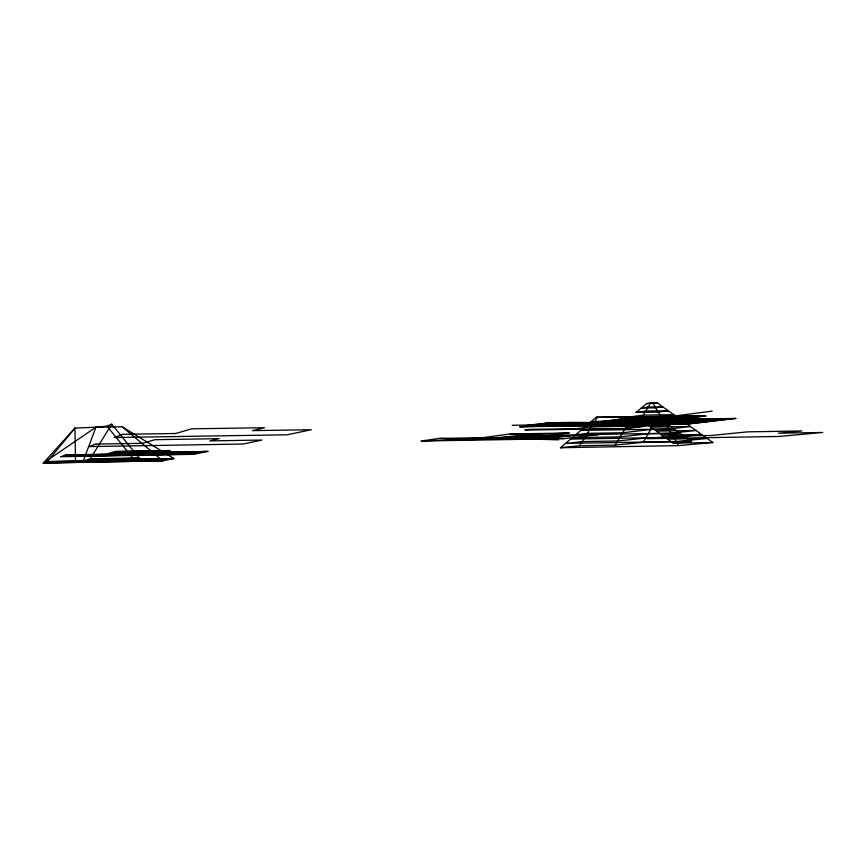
<?xml version="1.0" encoding="UTF-8"?>
<svg xmlns="http://www.w3.org/2000/svg" width="866" height="866" viewBox="0 0 866 866"><rect width="100%" height="100%" fill="white"/><g stroke="black" fill="none" stroke-linecap="round" stroke-linejoin="round"><path stroke-width="1.3" d="M95.953 427.198L83.255 460.939L47.381 461.6L43.3 463.072L74.931 428.107L95.953 427.198L122.258 426.819L173.86 458.515L162.743 460.842L43.3 463.072L95.953 427.198L107.059 426.169L111.746 424.167L139.134 457.973L133.808 459.251L43.3 463.072M596.154 417.293L660.92 416.373L673.78 414.673L643.341 415.106L632.429 416.589L596.154 417.293L560.486 447.733L579.581 445.741L615.109 445.113L643.157 442.31L655.714 421.082L627.536 424.643M560.486 447.733L678.727 445.611L712.87 442.494L657.272 402.928L650.615 403.015L640.894 419.176L679.312 418.614M615.109 445.113L632.429 416.589M111.746 424.167L90.259 458.861L83.255 460.939L122.875 460.539L173.86 458.515L133.808 459.251L107.059 426.169M579.581 445.741L597.583 417.087M636.109 412.422L645.776 411.058L668.26 410.755L658.333 412.119L636.109 412.422L646.491 403.632L650.615 403.015M60.988 456.685L66.097 454.834L120.894 454.293L60.988 456.685L193.984 454.304L207.894 451.392L133.591 453.405L139.523 451.835M65.74 456.49L70.287 454.888L105.793 454.249M74.465 454.931L70.514 456.285L186.536 454.206L197.697 451.814M75.299 456.09L78.622 454.975L104.938 454.509M86.86 455.061L84.911 455.689L175.213 454.076L182.51 452.442M89.739 455.484L103.682 454.877M95.022 455.148L167.582 453.979L172.464 452.853L159.366 453.091M106.215 454.13L115.048 451.511L169.855 450.558L163.144 452.171M94.058 458.893L87.293 460.864L51.159 461.621L47.533 462.899L159.344 460.82L169.346 458.699L129.759 459.326L134.544 458.157M110.729 454.044L119.259 451.565L164.659 450.775L158.619 452.258M115.232 453.968L123.459 451.619M119.735 453.892L127.638 451.673L154.3 451.208L149.547 452.42M124.228 453.806L131.784 451.727L149.147 451.424L145.001 452.496M128.72 453.73L135.919 451.792M107.665 460.301L112.374 459.045L139.134 457.973L90.259 458.861L112.374 459.045M140.454 452.572L144.016 451.641M154.083 452.333L159.474 450.991M171.403 454.033L177.487 452.647L159.896 452.961M182.78 454.163L192.62 452.02L161.509 452.572M190.271 454.26L202.785 451.597L162.05 452.442M646.491 403.632L657.272 402.928M484.181 438.109L550.722 435.317L598.807 434.526L563.928 438.618L421.255 441.021L439.333 438.413L482.524 437.698L558.646 439.841M648.818 422.5L651.73 422.164L633.576 421.32L679.28 419.285L735.797 418.451L686.532 424.232L519.795 426.786C562.489 418.246 606.092 425.303 649.164 422.489M522.674 426.657L547.02 423.149L599.315 422.456L638.978 417.131L699.273 416.265L673.001 419.566L732.625 418.592L685.201 424.167M548.611 423.214L525.565 426.527L683.869 424.113L729.464 418.733M528.455 426.397L550.213 423.279L602.346 422.597L642.063 417.293L692.757 416.568L666.733 419.837L726.303 418.873L682.527 424.048M551.804 423.355L531.356 426.267L681.185 423.983L723.153 419.014M534.257 426.137L553.385 423.42L605.356 422.727L645.127 417.444L686.251 416.86L660.487 420.118L720.003 419.155L678.489 423.853L537.158 426.007L554.965 423.485M540.07 425.877L556.546 423.55L606.86 422.792L646.664 417.52M545.905 425.617L559.685 423.68M551.761 425.358L562.813 423.81M557.628 425.098L565.92 423.95M563.517 424.838L569.016 424.08M569.427 424.567L572.09 424.21M465.67 439.116L465.129 439.181L540.395 437.925L552.367 436.464L518.669 437.016L507.833 438.413M573.628 424.275L572.383 424.437L662.025 423.084L679.518 420.941L638.448 421.547L623.098 423.528M482.524 437.698L510.106 433.963L569.189 433.011L550.722 435.317M596.273 422.327L635.871 416.968L705.812 415.972L679.28 419.285M597.789 422.392L637.43 417.055L702.543 416.124L676.14 419.425M600.831 422.532L640.526 417.206M603.851 422.662L643.6 417.369M608.354 422.868L648.179 417.607L679.778 417.152L654.263 420.4L713.714 419.425L677.136 423.799M592.506 425.174L585.903 426.05L666.062 424.816L710.585 419.566M611.331 422.998L651.221 417.758M614.297 423.128L654.231 417.91M617.252 423.257L657.229 418.072M500.635 438.564L530.934 434.635L569.189 433.011M596.111 426.18L577.254 428.627L530.122 429.363L524.839 430.088L623.509 428.54L644.098 426.04L590.872 426.862M705.812 415.972L658.268 418.116L618.714 423.333L567.468 424.015L560.573 424.968L667.567 423.344L691.891 420.4L634.031 421.341M665.748 417.152L712.231 411.123M620.186 423.398L660.477 418.018M636.975 421.482L621.647 423.463L566.472 424.708L664.807 423.214L685.699 420.67L635.514 421.417M641.868 420.952L666.885 417.726M624.765 423.561L639.909 421.623M644.953 420.811L670.1 417.585L652.726 417.834L612.814 423.063L561.255 423.745L548.827 425.487L673.055 423.604L704.329 419.848M673.326 417.444L648.049 420.67L707.457 419.707L674.419 423.669M513.365 438.228L522.068 437.114L546.121 436.724L537.115 437.828M630.751 423.301L642.821 421.764M651.156 420.54L676.541 417.293L649.706 417.683L609.848 422.933L558.115 423.615L542.982 425.747L675.783 423.734M636.759 423.03L645.722 421.894M657.37 420.259L683.014 417.001M663.605 419.978L689.498 416.708M663.497 420.605L696.004 416.416M652.174 422.63L658.063 421.894M655.01 422.76L664.179 421.623M657.824 422.889L670.295 421.352M659.232 422.954L673.369 421.212L641.37 421.688L627.753 423.431L684.865 422.565M660.628 423.019L676.443 421.082M663.41 423.149L682.603 420.8M666.192 423.279L688.784 420.53M668.953 423.409L698.104 420.118M671.691 423.539L701.211 419.978L591.023 421.677L629.993 420.605M673.272 443.197L691.49 441.465L662.858 420.984L645.43 423.16L673.272 443.197L712.87 442.494M519.795 426.786L574.937 424.329L545.407 423.084M651.286 422.186L735.797 418.451M132.563 452.128L169.855 450.558M421.255 441.021L466.406 439.127L439.333 438.413M519.643 437.817L598.807 434.526M116.012 454.379L207.894 451.392M104.515 454.628L82.746 455.018L80.105 455.884L179.002 454.12L187.565 452.225L160.437 452.831M643.157 442.31L691.49 441.465M694.987 420.259L638.783 421.093L663.681 417.877L655.735 417.986L615.78 423.193L564.372 423.885L554.695 425.228L670.316 423.474M512.174 425.271L545.948 424.762M122.875 460.539L162.743 460.842L122.258 426.819M150.262 453.773L193.984 454.304M66.097 454.834L98.367 455.191M115.048 451.511L143.323 451.89M522.209 437.395L563.928 438.618M510.106 433.963L530.934 434.635M649.002 422.478L686.532 424.232M635.871 416.968L658.268 418.116M653.116 403.556L678.727 445.611M74.931 428.107L47.381 461.6L75.515 461.784L74.931 428.107M95.877 444.085L88.895 446.607L243.086 444.02L262.041 440.047L209.886 440.902L219.163 438.661L154.884 439.701L142.695 443.316L95.877 444.085M122.972 434.31L114.041 437.525L287.122 434.797L311.305 429.731L252.482 430.629L264.476 427.728L191.581 428.822L175.841 433.487L122.972 434.31M648.201 407.031L641.295 408.038L655.735 407.843L662.761 406.836L648.201 407.031M455.029 438.824L447.051 439.939L550.137 438.218L571.235 435.674L523.335 436.464L540.904 434.212L525.532 434.461L497.604 438.12L455.029 438.824M462.141 439.019L459.088 439.441L543.664 438.023L558.635 436.204L515.248 436.919L504.445 438.315L462.141 439.019M644.272 421.829L633.75 423.16L656.417 422.825L667.231 421.482L644.272 421.829M525.456 437.222L519.481 437.969L539.908 436.984L525.456 437.222M647.162 421.959L639.768 422.9L661.115 421.753L647.162 421.959M589.941 429.244L580.794 430.402L668.617 429.016L690.429 426.527L650.961 427.144L668.541 425.054L653.224 425.282L625.079 428.692L589.941 429.244M528.812 437.319L525.63 437.72L533.694 437.233L528.812 437.319M650.041 422.099L645.798 422.63L655.021 422.023L650.041 422.099M587.375 433.346L575.695 434.754L671.161 433.195L696.015 430.499L656.515 431.138L674.257 429.135L650.723 429.514L622.6 432.773L587.375 433.346M584.788 437.449L570.607 439.094L673.694 437.352L701.622 434.494L662.089 435.143L679.983 433.227L648.223 433.758L620.121 436.865L584.788 437.449M582.19 441.584L565.541 443.414L676.216 441.487L707.241 438.488L667.675 439.159L685.72 437.341L645.69 438.023L617.62 440.978L582.19 441.584M671.583 436.139L647.118 438.694L779.032 436.453L822.7 432.47L778.382 433.206L801.905 430.965L747.607 431.853L711.387 435.479L671.583 436.139"/></g></svg>
